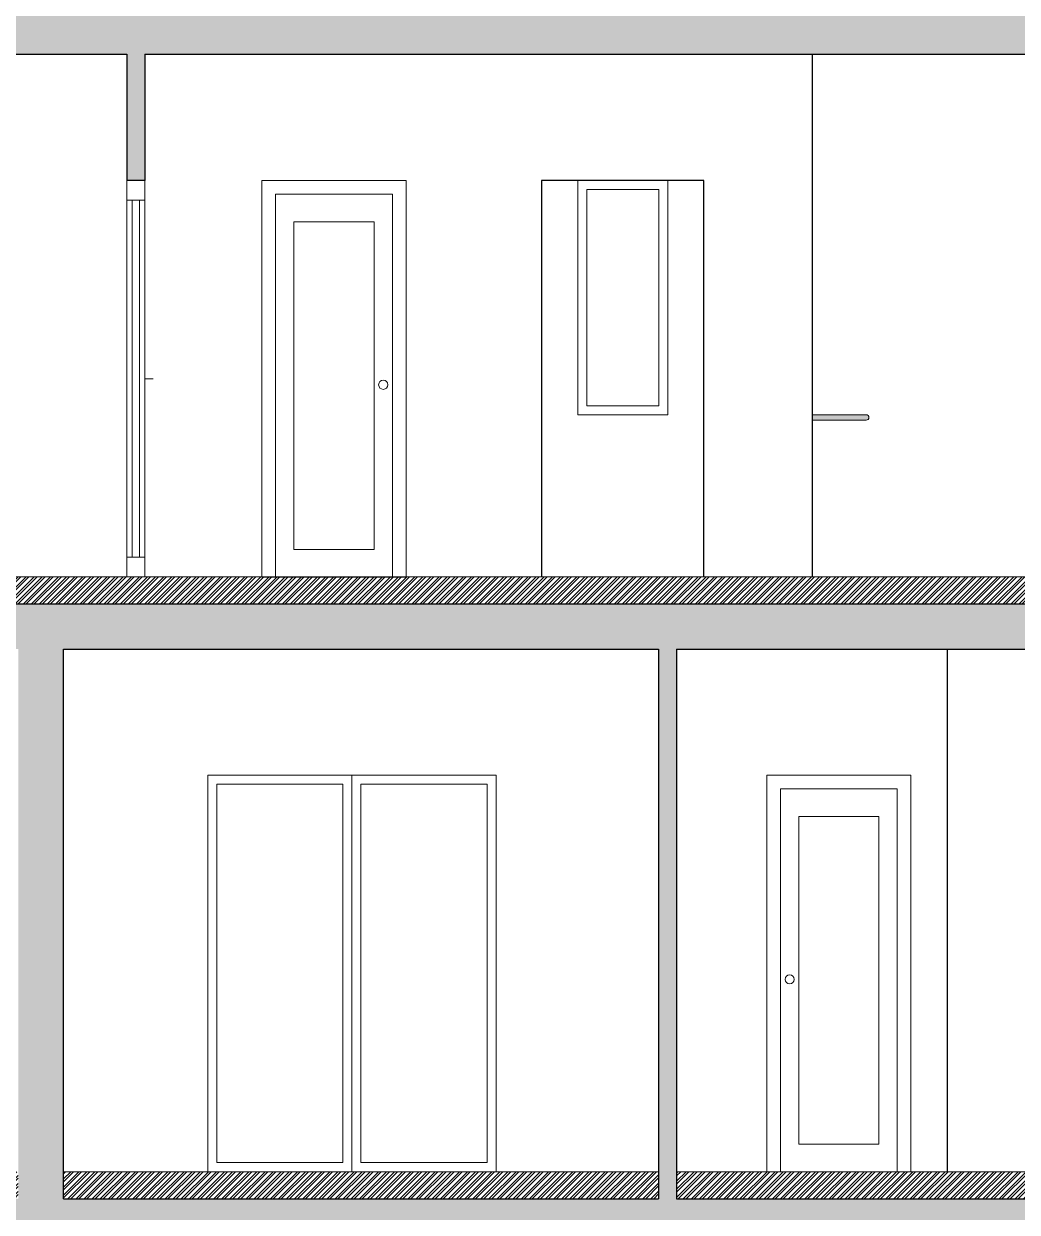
# Model space of a CAD drawing. Header units: metres. Extents: x 0 to 4415, y 1197 to 2590.
# Drawn here: x 1916.74 to 1922.25, y 1202.86 to 1209.46 of the extents above; entities that cross this region are included whole.
import ezdxf

# ---------------------------------------------------------------- set-up
doc = ezdxf.new("R2010")
doc.units = ezdxf.units.M
doc.linetypes.add('CONTINU', pattern=[0])
doc.layers.get('DEFPOINTS').update_dxf_attribs({"lineweight": 5})
for name, color, linetype, lineweight in [('00-Menuiserie', 152, 'CONTINU', 5), ('00-MUR', 7, 'Continuous', 30), ('façade 03', 33, 'Continuous', 25), ('gris', 251, 'Continuous', 9), ('SANIT', 145, 'Continuous', 13), ('vue', 7, 'Continuous', 5)]:
    doc.layers.add(name, color=color, linetype=linetype, lineweight=lineweight)
pattern_1 = [(45, (0, 0), (-0.0224506403, 0.0224506403), []), (45, (0, 0.015875), (-0.0224506403, 0.0224506403), [])]

# ---------------------------------------------------------------- blocks, each defined once
blk = doc.blocks.new('A$C6EC847CB')
for p, q in [((0.95, 0.1), (0.05, 0.1)), ((0.95, 0.07), (0.05, 0.07)), ((0.05, 0.03), (0.95, 0.03)), ((0.05, 0), (0.95, 0))]:
    blk.add_line(p, q)
for points in [[(0.05, 0), (0.05, 0.1), (0, 0.1), (0, 0)], [(0.95, 0), (0.95, 0.1), (1, 0.1), (1, 0)]]:
    blk.add_lwpolyline(points, close=True)
at = {"layer": 'DEFPOINTS'}
blk.add_line((0.5, 0.1), (0.5, 0.1464), dxfattribs=at)
blk = doc.blocks.new('*U113')
blk.add_lwpolyline([(76.2, 0), (0, 0), (0, 2200), (800, 2200), (800, 0), (723.8, 0)])
for points in [[(723.8, 0), (76.2, 0), (76.2, 2123.8), (723.8, 2123.8)], [(177.8, 152.4), (622.2, 152.4), (622.2, 1971.4), (177.8, 1971.4)]]:
    blk.add_lwpolyline(points, close=True)
blk.add_circle((673, 1066.8), 25.4)

msp = doc.modelspace()

# ---------------------------------------------------------------- hatches: boundary and pattern name
at = {"layer": 'façade 03', "lineweight": 5, "ltscale": 0.01}
h = msp.add_hatch(dxfattribs=at)
h.set_pattern_fill('STEEL', color=256, scale=0.01)
h.set_pattern_definition(pattern_1)
h.paths.add_polyline_path([(1926.1123, 1200.0882), (1919.9142, 1200.0882), (1919.9142, 1199.9382), (1926.1123, 1199.9382)])
h.paths.add_polyline_path([(1919.7142, 1200.0882), (1913.5272, 1200.0882), (1913.5272, 1199.9382), (1919.7142, 1199.9382)])
h.paths.add_polyline_path([(1920.2623, 1203.0882), (1916.9623, 1203.0882), (1916.9623, 1202.9382), (1920.2623, 1202.9382)])
h.paths.add_polyline_path([(1916.7123, 1203.0882), (1914.1672, 1203.0882), (1914.1672, 1202.9382), (1916.7123, 1202.9382)])
h.paths.add_polyline_path([(1926.1652, 1206.3582), (1925.2652, 1206.3582), (1925.2652, 1206.3882), (1914.1623, 1206.3882), (1914.1623, 1206.2382), (1926.1652, 1206.2382)])
h.paths.add_polyline_path([(1925.9087, 1209.6882), (1916.7728, 1209.6882), (1916.7728, 1209.5382), (1923.0087, 1209.5382), (1925.9087, 1209.5382)])
h.paths.add_polyline_path([(1916.6728, 1209.6882), (1914.1623, 1209.6882), (1914.1623, 1209.5382), (1916.6728, 1209.5382)])
h.paths.add_polyline_path([(1908.0623, 1209.6882), (1907.0623, 1209.6882), (1907.0623, 1209.5382), (1908.0623, 1209.5382)])
h.paths.add_polyline_path([(1906.9123, 1209.6882), (1904.9322, 1209.6882), (1904.9322, 1209.5382), (1906.9123, 1209.5382)])
h.paths.add_polyline_path([(1904.8322, 1209.6882), (1899.7046, 1209.6882), (1899.7046, 1209.5382), (1904.8322, 1209.5382)])
h.paths.add_polyline_path([(1899.3546, 1209.6582), (1897.51, 1209.6582), (1897.51, 1209.5382), (1899.3546, 1209.5382)])
h.paths.add_polyline_path([(1905.1619, 1206.3882), (1897.6623, 1206.3882), (1897.6623, 1206.2382), (1905.1619, 1206.2382)])
h.paths.add_polyline_path([(1908.0623, 1206.3882), (1905.2619, 1206.3882), (1905.2619, 1206.2382), (1908.0623, 1206.2382)])
h.paths.add_polyline_path([(1908.0623, 1203.0882), (1897.6623, 1203.0882), (1897.6623, 1203.0582), (1897.6623, 1202.9382), (1908.0623, 1202.9382)])
h.paths.add_polyline_path([(1897.6623, 1203.0582), (1896.1123, 1203.0582), (1896.1123, 1202.9882), (1896.1123, 1202.9382), (1897.6623, 1202.9382)])
h.paths.add_polyline_path([(1908.0623, 1200.0882), (1896.3123, 1200.0882), (1896.3123, 1199.9382), (1908.0623, 1199.9382)])
h = msp.add_hatch(dxfattribs=at)
h.set_pattern_fill('STEEL', color=256, scale=0.01)
h.set_pattern_definition(pattern_1)
h.paths.add_polyline_path([(1925.2623, 1203.0882), (1920.3623, 1203.0882), (1920.3623, 1202.9382), (1925.2623, 1202.9382)])
at = {"layer": 'gris'}
h = msp.add_hatch(color=256, dxfattribs=at)
h.dxf.hatch_style = 1
h.paths.add_polyline_path([(1926.2587, 1213.1882), (1926.0587, 1213.1382), (1926.0587, 1212.9882), (1914.1623, 1212.9882), (1914.1623, 1215.4882), (1913.9123, 1215.3882), (1913.9123, 1215.2882), (1910.4123, 1215.2882), (1910.4123, 1215.0882), (1913.9123, 1215.0882), (1913.9123, 1212.5882), (1913.9123, 1206.3574), (1912.1043, 1206.3574), (1912.1043, 1206.1574), (1913.9123, 1206.1574), (1913.9123, 1203.0882), (1913.3123, 1203.0882), (1910.4123, 1203.0882), (1910.4123, 1202.8382), (1913.4272, 1202.8382), (1913.4272, 1199.9382), (1913.5272, 1199.9382), (1913.5272, 1202.7382), (1919.7142, 1202.7382), (1919.7142, 1199.9382), (1910.4123, 1199.9382), (1910.4123, 1199.7382), (1926.3123, 1199.7382), (1926.3123, 1202.9882), (1926.3123, 1203.0582), (1925.6123, 1203.0582), (1925.6123, 1203.9882), (1925.2623, 1203.9882), (1925.2623, 1202.9382), (1920.3623, 1202.9382), (1920.3623, 1205.9882), (1925.2623, 1205.9882), (1925.2623, 1205.2882), (1925.6123, 1205.2882), (1925.6123, 1205.9882), (1926.4652, 1205.9882), (1926.4652, 1206.6882), (1926.1652, 1206.6882), (1926.1652, 1206.2382), (1914.1623, 1206.2382), (1914.1623, 1209.2882), (1917.3141, 1209.2882), (1917.3141, 1208.5882), (1917.4141, 1208.5882), (1917.4141, 1209.2882), (1924.9152, 1209.2882), (1924.9152, 1208.5882), (1925.2652, 1208.5882), (1925.2652, 1209.2882), (1926.1652, 1209.2882), (1926.1652, 1208.7882), (1926.4652, 1208.7882), (1926.4652, 1209.6882), (1926.2587, 1209.6882), (1926.2587, 1210.5882), (1925.9087, 1210.5882), (1925.9087, 1209.5382), (1923.0087, 1209.5382), (1916.7728, 1209.5382), (1916.7728, 1212.5882), (1923.0087, 1212.5882), (1923.0087, 1211.8882), (1923.1087, 1211.8882), (1923.1087, 1212.5882), (1925.9087, 1212.5882), (1925.9087, 1211.8882), (1926.2587, 1211.8882)])
h.paths.add_polyline_path([(1920.2623, 1205.9882), (1920.2623, 1202.9382), (1916.9623, 1202.9382), (1916.9623, 1205.9882)], flags=16)
h.paths.add_polyline_path([(1916.6728, 1212.5882), (1916.6728, 1209.5382), (1914.1623, 1209.5382), (1914.1623, 1212.5882)], flags=16)
h.paths.add_polyline_path([(1926.1123, 1202.7382), (1926.1123, 1199.9382), (1919.9142, 1199.9382), (1919.9142, 1202.7382)], flags=16)
h.paths.add_polyline_path([(1916.7123, 1205.9882), (1916.7123, 1202.9382), (1914.1672, 1202.9382), (1914.1672, 1205.9882)], flags=16)
at = {"layer": 'vue', "true_color": 0xf7941d}
h = msp.add_hatch(color=30, dxfattribs=at)
h.dxf.hatch_style = 1
h.paths.add_polyline_path([(1921.4141, 1207.2882), (1921.1141, 1207.2882), (1921.1141, 1207.2582), (1921.4141, 1207.2582, 1)])

# ---------------------------------------------------------------- linework, layer by layer
at = {"layer": '00-Menuiserie'}
for p, q in [((1918.5123, 1203.1382), (1918.5123, 1205.2382)), ((1918.5623, 1203.0882), (1918.5623, 1205.2882)), ((1918.6123, 1203.1382), (1918.6123, 1205.2382))]:
    msp.add_line(p, q, dxfattribs=at)
for points in [[(1920.3141, 1208.5882), (1919.8141, 1208.5882), (1919.8141, 1207.2882), (1920.3141, 1207.2882)], [(1920.2641, 1208.5382), (1919.8641, 1208.5382), (1919.8641, 1207.3382), (1920.2641, 1207.3382)], [(1919.3623, 1205.2882), (1917.7623, 1205.2882), (1917.7623, 1203.0882), (1919.3623, 1203.0882)]]:
    msp.add_lwpolyline(points, close=True, dxfattribs=at)
for points in [[(1918.5123, 1205.2382), (1917.8123, 1205.2382), (1917.8123, 1203.1382), (1918.5123, 1203.1382)], [(1918.6123, 1203.1382), (1919.3123, 1203.1382), (1919.3123, 1205.2382), (1918.6123, 1205.2382)]]:
    msp.add_lwpolyline(points, dxfattribs=at)
at = {"layer": '00-MUR'}
for p, q in [((1914.1623, 1209.2882), (1917.3141, 1209.2882)), ((1917.3141, 1209.2882), (1917.3141, 1208.5882)), ((1917.4141, 1209.2882), (1917.4141, 1208.5882)), ((1917.4141, 1209.2882), (1924.9152, 1209.2882)), ((1921.1141, 1209.2882), (1921.1141, 1206.3882)), ((1917.4141, 1208.5882), (1917.3141, 1208.5882)), ((1920.5141, 1208.5882), (1919.6141, 1208.5882)), ((1919.6141, 1208.5882), (1919.6141, 1206.3882)), ((1920.5141, 1206.3882), (1920.5141, 1208.5882)), ((1914.1623, 1206.2382), (1926.1652, 1206.2382)), ((1916.9623, 1202.9382), (1916.9623, 1205.9882)), ((1916.9623, 1205.9882), (1920.2623, 1205.9882)), ((1920.2623, 1205.9882), (1920.2623, 1202.9382)), ((1920.3623, 1205.9882), (1920.3623, 1202.9382)), ((1920.3623, 1205.9882), (1925.2623, 1205.9882)), ((1921.8623, 1205.9882), (1921.8623, 1203.0882)), ((1916.9623, 1202.9382), (1920.2623, 1202.9382)), ((1920.3623, 1202.9382), (1925.2623, 1202.9382))]:
    msp.add_line(p, q, dxfattribs=at)
at = {"layer": 'SANIT'}
for p, q in [((1921.1141, 1207.2882), (1921.4141, 1207.2882)), ((1921.4141, 1207.2582), (1921.1141, 1207.2582))]:
    msp.add_line(p, q, dxfattribs=at)
msp.add_arc((1921.4141, 1207.2732), 0.015, 270, 90, dxfattribs=at)
at = {"layer": 'vue'}
for p, q in [((1921.1141, 1206.3882), (1921.1141, 1207.2882)), ((1914.1623, 1206.3882), (1925.2652, 1206.3882)), ((1916.9623, 1203.0882), (1920.2623, 1203.0882)), ((1920.3623, 1203.0882), (1925.2623, 1203.0882))]:
    msp.add_line(p, q, dxfattribs=at)

# ---------------------------------------------------------------- block references
at = {"layer": '00-Menuiserie', "xscale": 2.2, "rotation": 270}
msp.add_blockref('A$C6EC847CB', (1917.3141, 1208.5882), dxfattribs=at)
at = {"layer": '00-Menuiserie', "yscale": 0.001}
for p, xscale in [((1918.0629, 1206.3876), 0.001), ((1921.6623, 1203.0882), -0.001)]:
    msp.add_blockref('*U113', p, dxfattribs=dict(at, xscale=xscale))

doc.saveas('drawing.dxf')
